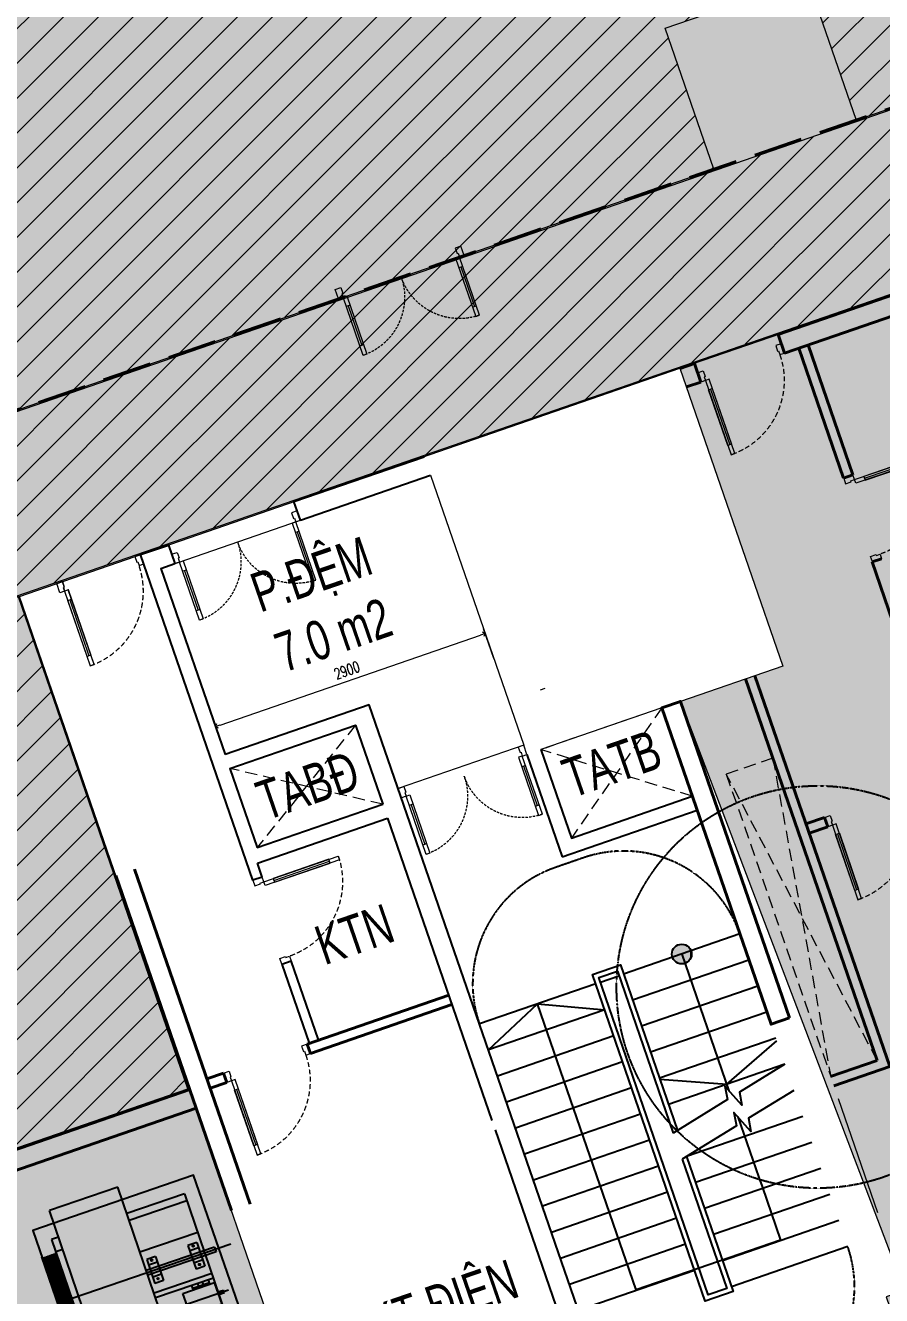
# Model space of a CAD drawing. Header units: millimetres. Extents: x -11451263 to 11578383104, y -507 to 1450429.
# Drawn here: x 12666368 to 12675069, y 1045562 to 1058466 of the extents above; entities that cross this region are included whole.
import ezdxf
from ezdxf.enums import TextEntityAlignment as Align

# ---------------------------------------------------------------- set-up
doc = ezdxf.new("R2010")
doc.units = ezdxf.units.MM
doc.header["$MEASUREMENT"] = 0
for name, pattern in [('CENTER2', [1.125, 0.75, -0.125, 0.125, -0.125]), ('DASH', [0.35, 0.25, -0.1]), ('DASH2-1', [3, 2, -1]), ('HIDDEN', [0.375, 0.25, -0.125]), ('Xref_ST_MBDV Cot vach 30.7.2022$0$HIDDEN', [0.375, 0.25, -0.125]), ('Xref_ST_MBDV Cot vach 30.7.2022$0$HIDDEN2', [0.1875, 0.125, -0.0625])]:
    doc.linetypes.add(name, pattern=pattern)
doc.layers.get('0').update_dxf_attribs({"linetype": 'CONTINUOUS', "lineweight": 13})
doc.layers.get('Defpoints').update_dxf_attribs({"color": 5, "linetype": 'CONTINUOUS', "lineweight": 13})
for name, color, linetype in [('A-FLOR-STRS', 1, 'CONTINUOUS'), ('Ac2d_SSO', 53, 'CONTINUOUS'), ('DH-ong gio tuoi', 2, 'CONTINUOUS'), ('DH-ong hut khoi', 6, 'CONTINUOUS'), ('NDT Thoat nuoc rua', 3, 'CENTER2'), ('VCC-AC-THIET BI THONG GIO', 3, 'CONTINUOUS'), ('Xref_ST_MBDV Cot vach 30.7.2022$0$A-FLOR-STRS-ARROW', 8, 'CONTINUOUS'), ('Xref_ST_MBDV Cot vach 30.7.2022$0$IDEA - dim', 251, 'CONTINUOUS'), ('Xref_ST_MBDV Cot vach 30.7.2022$0$KT-Net cot vach', 6, 'CONTINUOUS'), ('Xref_ST_MBDV Cot vach 30.7.2022$0$KT-Net manh', 139, 'CONTINUOUS'), ('Xref_ST_MBDV Cot vach 30.7.2022$0$KT-Text', 7, 'CONTINUOUS'), ('Xref_ST_MBDV Cot vach 30.7.2022$0$KT-Thay', 7, 'CONTINUOUS')]:
    doc.layers.add(name, color=color, linetype=linetype)
for name, color, linetype, lineweight in [('CUA', 37, 'CONTINUOUS', 13), ('DO DIEN TICH THONG THUY', 141, 'CONTINUOUS', 13), ('KT-Kich thuoc', 159, 'CONTINUOUS', 18), ('KT-lomo nuoc', 3, 'HIDDEN', 5), ('KT-Net cat', 1, 'CONTINUOUS', 40), ('KT-Net to mau', 159, 'CONTINUOUS', 18), ('SPE-MEP-HVAC', 140, 'CONTINUOUS', 0), ('Xref_ST_MBDV Cot vach 30.7.2022$0$CUA', 37, 'CONTINUOUS', 13), ('Xref_ST_MBDV Cot vach 30.7.2022$0$KT-Noi that', 36, 'CONTINUOUS', 9)]:
    doc.layers.add(name, color=color, linetype=linetype, lineweight=lineweight)
doc.styles.add('Xref_ST_MBDV Cot vach 30.7.2022$0$Arial', font='arial.ttf', dxfattribs={"width": 0.7})
doc.styles.add('Xref_ST_MBDV Cot vach 30.7.2022$0$xref.N.Cot vach tang N2$0$DIM', font='vnsimli.shx', dxfattribs={"width": 0.7})
doc.dimstyles.new('Xref_ST_MBDV Cot vach 30.7.2022$0$xref.N.Cot vach tang N2$0$CCU 1-100 A1', dxfattribs={"dimscale": 100, "dimtxt": 2.2, "dimasz": 1, "dimexe": 1, "dimexo": 0, "dimgap": 1, "dimtad": 1, "dimdec": 0, "dimdsep": 46, "dimtxsty": 'Xref_ST_MBDV Cot vach 30.7.2022$0$xref.N.Cot vach tang N2$0$DIM', "dimblk1": 'Xref_ST_MBDV Cot vach 30.7.2022$0$xref.N.Cot vach tang N2$0$_ARCHTICK', "dimblk2": 'Xref_ST_MBDV Cot vach 30.7.2022$0$xref.N.Cot vach tang N2$0$_ARCHTICK', "dimsah": 1, "dimcen": 0, "dimdle": 1, "dimclrd": 256, "dimclre": 256, "dimclrt": 31, "dimadec": 0, "dimazin": 0, "dimtfac": 1, "dimtdec": 0, "dimtix": 1, "dimtmove": 2, "dimatfit": 3, "dimldrblk": 'Xref_ST_MBDV Cot vach 30.7.2022$0$xref.N.Cot vach tang N2$0$_ARCHTICK', "dimfxl": 0, "dimtolj": 1, "dimarcsym": 0})

# ---------------------------------------------------------------- blocks, each defined once
blk = doc.blocks.new('*U296')
blk.add_line((-70, 100), (-70, 700))
for points in [[(-50, 0), (-50, 800), (-90, 800), (-90, 0)], [(-50, 100), (-90, 100), (-90, 700), (-50, 700)], [(-900, -100), (-840, -100), (-840, -40), (-850, -40), (-850, 0), (-900, 0)], [(0, -100), (-60, -100), (-60, -40), (-50, -40), (-50, 0), (0, 0)]]:
    blk.add_lwpolyline(points, close=True)
at = {"linetype": 'Xref_ST_MBDV Cot vach 30.7.2022$0$HIDDEN', "ltscale": 200}
blk.add_arc((-50, 0), 800, 90, 180, dxfattribs=at)
blk = doc.blocks.new('*U295')
blk.add_line((70, -100), (70, -700))
for points in [[(0, 100), (60, 100), (60, 40), (50, 40), (50, 0), (0, 0)], [(50, 0), (50, -800), (90, -800), (90, 0)], [(900, 100), (840, 100), (840, 40), (850, 40), (850, 0), (900, 0)], [(50, -100), (90, -100), (90, -700), (50, -700)]]:
    blk.add_lwpolyline(points, close=True)
at = {"linetype": 'Xref_ST_MBDV Cot vach 30.7.2022$0$HIDDEN', "ltscale": 200}
blk.add_arc((50, 0), 800, 270, 0, dxfattribs=at)
blk = doc.blocks.new('*U297')
blk.add_line((70, 100), (70, 700))
for points in [[(50, 0), (50, 800), (90, 800), (90, 0)], [(50, 100), (90, 100), (90, 700), (50, 700)], [(0, -100), (60, -100), (60, -40), (50, -40), (50, 0), (0, 0)], [(900, -100), (840, -100), (840, -40), (850, -40), (850, 0), (900, 0)]]:
    blk.add_lwpolyline(points, close=True)
at = {"linetype": 'Xref_ST_MBDV Cot vach 30.7.2022$0$HIDDEN', "ltscale": 200}
blk.add_arc((50, 0), 800, 0, 90, dxfattribs=at)
blk = doc.blocks.new('*U273')
for p, q in [((-1260, 525), (-1300, 525)), ((-1280, 100), (-1280, 525)), ((-90, 525), (-50, 525)), ((-70, 100), (-70, 525)), ((-1260, 100), (-1300, 100)), ((-90, 100), (-50, 100))]:
    blk.add_line(p, q)
for points in [[(-1300, 0), (-1260, 0), (-1260, 625), (-1300, 625)], [(-50, 0), (-90, 0), (-90, 625), (-50, 625)], [(-1350, -100), (-1290, -100), (-1290, -40), (-1300, -40), (-1300, 0), (-1350, 0)], [(0, -100), (-60, -100), (-60, -40), (-50, -40), (-50, 0), (0, 0)]]:
    blk.add_lwpolyline(points, close=True)
at = {"linetype": 'Xref_ST_MBDV Cot vach 30.7.2022$0$HIDDEN2', "ltscale": 200}
for centre, start, end in [((-1300, 0), 0, 90), ((-50, 0), 90, 180)]:
    blk.add_arc(centre, 625, start, end, dxfattribs=at)
blk = doc.blocks.new('*U378')
blk.add_line((-70, -100), (-72, -700))
for points in [[(-900, 103), (-840, 103), (-840, 43), (-850, 43), (-850, 3), (-900, 3)], [(-50, 0), (-53, -800), (-93, -800), (-90, 0)], [(0, 100), (-60, 100), (-60, 40), (-50, 40), (-50, 0), (0, 0)], [(-50, -100), (-90, -100), (-92, -700), (-52, -700)]]:
    blk.add_lwpolyline(points, close=True)
at = {"linetype": 'Xref_ST_MBDV Cot vach 30.7.2022$0$HIDDEN', "ltscale": 200}
blk.add_arc((-50, 0), 800, 179.811, 269.811, dxfattribs=at)
blk = doc.blocks.new('nt3-4-5')
at = {"layer": 'KT-Kich thuoc'}
blk.add_line((785652, 31115, 0), (785253, 32272, 0), dxfattribs=at)
at = {"layer": 'KT-Net cat', "linetype": 'DASH', "ltscale": 2000}
blk.add_line((806049, 49333), (758661, 32972), dxfattribs=at)
at = {"layer": 'KT-Net cat'}
for p, q in [((784640, 40037, 0), (788794, 41472, 0)), ((784705, 39848, 0), (788859, 41282, 0)), ((784705, 39848, 0), (784640, 40037)), ((785306, 38578), (784851, 39899)), ((785400, 38610), (784945, 39931)), ((783643, 39693, 0), (783789, 39743, 0)), ((783854, 39554, 0), (783789, 39743)), ((783708, 39504, 0), (783854, 39554, 0)), ((785306, 38578), (785400, 38610)), ((785597, 37726), (785692, 37759)), ((786339, 35548), (785597, 37726)), ((785647, 32662, 0), (784309, 36538, 0)), ((785774, 32600, 0), (784404, 36570, 0)), ((785113, 35129), (784923, 35065)), ((785145, 35035), (784956, 34970)), ((778100, 34605, 0), (779274, 31203, 0)), ((777911, 34540, 0), (779085, 31137, 0)), ((785647, 32662, 0), (785174, 32499)), ((785774, 32600, 0), (785207, 32404))]:
    blk.add_line(p, q, dxfattribs=at)
blk.add_lwpolyline([(785113, 35129), (785145, 35035)], dxfattribs=at)
at = {"layer": 'CUA'}
for name, p, xscale, rotation in [('*U273', (781448, 40840), -0.9999999999999803, 199.0471379540031), ('*U378', (783854, 39554), -1, 18.88338790033757), ('*U295', (785401, 38610), -0.9999999999999918, 108.8833879003562), ('*U297', (785145, 35035), -0.9999999999999989, 198.8833879003562)]:
    blk.add_blockref(name, p, dxfattribs=dict(at, xscale=xscale, rotation=rotation))
at = {"layer": 'CUA', "rotation": 199.0471379528693}
blk.add_blockref('*U296', (777342, 37412), dxfattribs=at)
blk = doc.blocks.new('FAN 29K')
at = {"layer": 'VCC-AC-THIET BI THONG GIO', "ltscale": 300}
blk.add_line((282909, 782067), (282909, 783896), dxfattribs=at)
at = {"layer": 'VCC-AC-THIET BI THONG GIO'}
for p, q in [((283544, 783776), (282274, 783776)), ((282274, 783701), (282274, 783776)), ((282409, 783701), (282409, 783776)), ((283409, 783701), (283409, 783776)), ((283544, 783701), (283544, 783776)), ((282174, 782967), (282174, 783701)), ((282174, 783701), (283829, 783701)), ((283829, 782967), (283829, 783701)), ((282174, 782967), (283829, 782967)), ((282274, 782347), (282274, 782967)), ((282349, 782347), (282349, 782967)), ((282638, 782347), (282638, 782967)), ((282688, 782347), (282688, 782967)), ((283036, 782927), (282781, 782927)), ((282781, 782832), (282781, 782927)), ((282848, 782832), (282848, 782927)), ((282884, 782234), (282884, 782967)), ((282934, 782234), (282934, 782967)), ((282978, 782832), (282978, 782927)), ((283036, 782832), (283036, 782927)), ((283130, 782347), (283130, 782967)), ((283469, 782347), (283469, 782967)), ((283544, 782347), (283544, 782967)), ((282477, 782773), (282477, 782240)), ((283036, 782832), (282781, 782832)), ((282361, 782349), (282361, 782689)), ((282361, 782689), (282592, 782689)), ((282592, 782689), (282592, 782349)), ((282592, 782579), (282607, 782579)), ((282607, 782399), (282607, 782579)), ((282607, 782579), (282638, 782579)), ((282607, 782579), (282607, 782399)), ((282607, 782514), (282638, 782514)), ((282607, 782464), (282638, 782464)), ((283036, 782484), (282781, 782484)), ((282781, 782389), (282781, 782484)), ((282848, 782389), (282848, 782484)), ((282978, 782389), (282978, 782484)), ((283036, 782389), (283036, 782484)), ((283544, 782347), (282274, 782347)), ((282361, 782349), (282592, 782349)), ((282463, 782349), (282463, 782289)), ((282491, 782349), (282491, 782289)), ((282592, 782399), (282607, 782399)), ((282607, 782399), (282638, 782399)), ((283036, 782389), (282781, 782389)), ((282463, 782289), (282491, 782289)), ((282934, 782234), (282884, 782234))]:
    blk.add_line(p, q, dxfattribs=at)
for centre in [(282815, 782881), (283014, 782881), (282815, 782435), (283014, 782435)]:
    blk.add_circle(centre, 8, dxfattribs=at)
blk = doc.blocks.new('mui ten gio')
at = {"ltscale": 100}
blk.add_lwpolyline([(26442, 738001), (26566, 737786), (26566, 737851), (26717, 737851), (26631, 738001), (26717, 738151), (26566, 738151), (26566, 738216)], close=True, dxfattribs=at)
blk = doc.blocks.new('CO NOI MEM QUAT HK')
for points in [[(-35468074, -3065363), (-35468084, -3065358), (-35468064, -3065348), (-35468084, -3065338), (-35468064, -3065328), (-35468085, -3065318), (-35468065, -3065308), (-35468085, -3065298), (-35468065, -3065288), (-35468085, -3065278), (-35468065, -3065268), (-35468085, -3065258), (-35468065, -3065248), (-35468085, -3065238), (-35468065, -3065228), (-35468085, -3065218), (-35468075, -3065213)], [(-35468075, -3065213), (-35467341, -3065211)], [(-35468065, -3065228), (-35467351, -3065226)], [(-35468065, -3065248), (-35467351, -3065246)], [(-35468065, -3065268), (-35467351, -3065266)], [(-35468065, -3065288), (-35467351, -3065286)], [(-35468065, -3065308), (-35467351, -3065306)], [(-35468064, -3065328), (-35467350, -3065326)], [(-35467340, -3065361), (-35467330, -3065355), (-35467350, -3065346), (-35467330, -3065335), (-35467350, -3065326), (-35467331, -3065315), (-35467351, -3065306), (-35467331, -3065295), (-35467351, -3065286), (-35467331, -3065275), (-35467351, -3065266), (-35467331, -3065255), (-35467351, -3065246), (-35467331, -3065235), (-35467351, -3065226), (-35467331, -3065215), (-35467341, -3065211)], [(-35468074, -3065363), (-35467340, -3065361)], [(-35468064, -3065348), (-35467350, -3065346)]]:
    blk.add_lwpolyline(points)
blk = doc.blocks.new('A$C8b9cf8a6')
at = {"color": 254}
for points in [[(-84755, 29771), (-85079, 30717)], [(-84897, 29722), (-85221, 30668)], [(-84886, 29737), (-85204, 30664)], [(-84867, 29743), (-85185, 30670)], [(-84849, 29750), (-85166, 30677)], [(-84830, 29756), (-85147, 30683)], [(-84811, 29763), (-85128, 30690)], [(-84792, 29769), (-85109, 30696)], [(-84773, 29776), (-85090, 30703)], [(-84897, 29722), (-84889, 29714), (-84886, 29737), (-84870, 29721), (-84867, 29743), (-84852, 29727), (-84849, 29750), (-84833, 29734), (-84830, 29756), (-84814, 29740), (-84811, 29763), (-84795, 29747), (-84792, 29769), (-84776, 29753), (-84773, 29776), (-84757, 29760), (-84755, 29771)]]:
    blk.add_lwpolyline(points, dxfattribs=at)
at = {"layer": 'Ac2d_SSO', "ltscale": 10}
blk.add_lwpolyline([(-84799, 29450), (-83165, 30015), (-83678, 31498), (-85312, 30933)], close=True, dxfattribs=at)
at = {"layer": 'DH-ong hut khoi'}
blk.add_lwpolyline([(-83865, 29669), (-84560, 29431), (-84760, 28833), (-83341, 29320)], close=True, dxfattribs=at)
for points in [[(-82920, 28091), (-84339, 27604), (-84760, 28833), (-83341, 29320), (-82920, 28091)], [(-84339, 27604), (-82920, 28091)]]:
    blk.add_lwpolyline(points, dxfattribs=at)
at = {"layer": 'DH-ong hut khoi', "ltscale": 300}
blk.add_lwpolyline([(-84620, 28423), (-83201, 28911)], dxfattribs=at)
at = {"layer": 'Ac2d_SSO', "xscale": -1, "rotation": 199.0737919075046}
blk.add_blockref('CO NOI MEM QUAT HK', (34437932, 8722960), dxfattribs=at)
at = {"layer": 'DH-ong gio tuoi', "xscale": -0.9999999999999998, "zscale": -0.9999999999999998, "rotation": 288.7809968823773}
blk.add_blockref('mui ten gio', (-773195, -235283), dxfattribs=at)
at = {"layer": 'DH-ong gio tuoi', "zscale": -1, "rotation": 108.7809968823773}
blk.add_blockref('mui ten gio', (623417, 239647), dxfattribs=at)
at = {"layer": 'VCC-AC-THIET BI THONG GIO', "rotation": 108.9004045131869}
blk.add_blockref('FAN 29K', (748241, 16472), dxfattribs=at)
blk = doc.blocks.new('*U419')
at = {"linetype": 'HIDDEN', "ltscale": 500}
for p, q in [((850, 1350), (0, 0)), ((0, 1350), (850, 0))]:
    blk.add_line(p, q, dxfattribs=at)
blk.add_lwpolyline([(0, 1350), (850, 1350), (850, 0), (0, 0)], close=True, dxfattribs=at)
blk = doc.blocks.new('*U418')
at = {"linetype": 'HIDDEN', "ltscale": 500}
for p, q in [((950, 1300), (0, 0)), ((0, 1300), (950, 0))]:
    blk.add_line(p, q, dxfattribs=at)
blk.add_lwpolyline([(0, 1300), (950, 1300), (950, 0), (0, 0)], close=True, dxfattribs=at)
blk = doc.blocks.new('*U290')
for p, q in [((-1260, 525), (-1300, 525)), ((-1280, 100), (-1280, 525)), ((-90, 525), (-50, 525)), ((-70, 100), (-70, 525)), ((-1260, 100), (-1300, 100)), ((-90, 100), (-50, 100))]:
    blk.add_line(p, q)
for points in [[(-1300, 0), (-1260, 0), (-1260, 625), (-1300, 625)], [(-50, 0), (-90, 0), (-90, 625), (-50, 625)], [(-1350, -100), (-1290, -100), (-1290, -40), (-1300, -40), (-1300, 0), (-1350, 0)], [(0, -100), (-60, -100), (-60, -40), (-50, -40), (-50, 0), (0, 0)]]:
    blk.add_lwpolyline(points, close=True)
at = {"linetype": 'Xref_ST_MBDV Cot vach 30.7.2022$0$HIDDEN2', "ltscale": 200}
for centre, start, end in [((-1300, 0), 0, 90), ((-50, 0), 90, 180)]:
    blk.add_arc(centre, 625, start, end, dxfattribs=at)
blk = doc.blocks.new('*U291')
for p, q in [((-1260, 525), (-1300, 525)), ((-1280, 100), (-1280, 525)), ((-90, 525), (-50, 525)), ((-70, 100), (-70, 525)), ((-1260, 100), (-1300, 100)), ((-90, 100), (-50, 100))]:
    blk.add_line(p, q)
for points in [[(-1300, 0), (-1260, 0), (-1260, 625), (-1300, 625)], [(-50, 0), (-90, 0), (-90, 625), (-50, 625)], [(-1350, -100), (-1290, -100), (-1290, -40), (-1300, -40), (-1300, 0), (-1350, 0)], [(0, -100), (-60, -100), (-60, -40), (-50, -40), (-50, 0), (0, 0)]]:
    blk.add_lwpolyline(points, close=True)
at = {"linetype": 'Xref_ST_MBDV Cot vach 30.7.2022$0$HIDDEN2', "ltscale": 200}
for centre, start, end in [((-1300, 0), 0, 90), ((-50, 0), 90, 180)]:
    blk.add_arc(centre, 625, start, end, dxfattribs=at)
blk = doc.blocks.new('*U377')
blk.add_line((-70, -100), (-70, -700))
for points in [[(-900, 100), (-840, 100), (-840, 40), (-850, 40), (-850, 0), (-900, 0)], [(-50, 0), (-50, -800), (-90, -800), (-90, 0)], [(0, 100), (-60, 100), (-60, 40), (-50, 40), (-50, 0), (0, 0)], [(-50, -100), (-90, -100), (-90, -700), (-50, -700)]]:
    blk.add_lwpolyline(points, close=True)
at = {"linetype": 'Xref_ST_MBDV Cot vach 30.7.2022$0$HIDDEN', "ltscale": 200}
blk.add_arc((-50, 0), 800, 180, 270, dxfattribs=at)
blk = doc.blocks.new('*U292')
blk.add_line((-70, 100), (-70, 700))
for points in [[(-50, 0), (-50, 800), (-90, 800), (-90, 0)], [(-50, 100), (-90, 100), (-90, 700), (-50, 700)], [(-900, -100), (-840, -100), (-840, -40), (-850, -40), (-850, 0), (-900, 0)], [(0, -100), (-60, -100), (-60, -40), (-50, -40), (-50, 0), (0, 0)]]:
    blk.add_lwpolyline(points, close=True)
at = {"linetype": 'Xref_ST_MBDV Cot vach 30.7.2022$0$HIDDEN', "ltscale": 200}
blk.add_arc((-50, 0), 800, 90, 180, dxfattribs=at)
blk = doc.blocks.new('*U286')
blk.add_line((-70, 100), (-70, 700))
for points in [[(-50, 0), (-50, 800), (-90, 800), (-90, 0)], [(-50, 100), (-90, 100), (-90, 700), (-50, 700)], [(-900, -100), (-840, -100), (-840, -40), (-850, -40), (-850, 0), (-900, 0)], [(0, -100), (-60, -100), (-60, -40), (-50, -40), (-50, 0), (0, 0)]]:
    blk.add_lwpolyline(points, close=True)
at = {"linetype": 'Xref_ST_MBDV Cot vach 30.7.2022$0$HIDDEN', "ltscale": 200}
blk.add_arc((-50, 0), 800, 90, 180, dxfattribs=at)
blk = doc.blocks.new('Xref_ST_MBDV Cot vach 30.7.2022$0$xref.N.Cot vach tang N2$0$_Open90')
at = {"color": 0, "linetype": 'ByBlock', "lineweight": -2}
for p, q in [((0, 0), (-1, 0)), ((-0.5, 0.5), (0, 0)), ((0, 0), (-0.5, -0.5))]:
    blk.add_line(p, q, dxfattribs=at)
blk = doc.blocks.new('*D376')
at = {"layer": 'Defpoints', "color": 5, "transparency": 16777216}
for p, q in [((368983, -361969), (368879, -361666)), ((366201, -362644), (368848, -361730)), ((366242, -362916), (366137, -362613))]:
    blk.add_line(p, q, dxfattribs=at)
at = {"layer": 'Defpoints', "color": 0, "transparency": 16777216}
for p in [(368895, -361714), (368983, -361969), (366242, -362916)]:
    blk.add_point(p, dxfattribs=at)
at = {"layer": 'Defpoints', "color": 5, "transparency": 16777216, "xscale": 50, "yscale": 50, "zscale": 50}
for p, rotation in [((368895, -361714), 19.04713795873643), ((366154, -362660), 199.0471379587364)]:
    blk.add_blockref('Xref_ST_MBDV Cot vach 30.7.2022$0$xref.N.Cot vach tang N2$0$_Open90', p, dxfattribs=dict(at, rotation=rotation))
at = {"layer": 'Defpoints', "color": 5, "transparency": 16777216, "insert": (367490, -362088), "char_height": 110, "attachment_point": 5, "rotation": 19.0471, "style": 'Xref_ST_MBDV Cot vach 30.7.2022$0$xref.N.Cot vach tang N2$0$DIM'}
blk.add_mtext('\\A1;2900', dxfattribs=at)
blk = doc.blocks.new('Xref_ST_MBDV Cot vach 30.7.2022$0$xref.N.Cot vach tang N2$0$_ARCHTICK')
at = {"color": 0, "linetype": 'ByBlock', "const_width": 0.15}
blk.add_lwpolyline([(-0.5, -0.5), (0.5, 0.5)], dxfattribs=at)
blk = doc.blocks.new('WWW')
at = {"layer": 'Defpoints', "linetype": 'DASH2-1', "lineweight": 13, "ltscale": 1000, "flags": 128}
blk.add_lwpolyline([(11429817, 1022160), (11450185, 1019986), (11488616, 1021167), (11491469, 1024811), (11462656, 1159054), (11457975, 1176931), (11455626, 1177745), (11446686, 1170981), (11423167, 1153070), (11399484, 1135983, 0.684877), (11429817, 1022160)], format="xyb", dxfattribs=at)
blk = doc.blocks.new('qweqweqwe')
at = {"true_color": 0x94cce1}
h = blk.add_hatch(color=151, dxfattribs=at)
h.dxf.hatch_style = 1
edge = h.paths.add_edge_path()
edge.add_line((13034092, 1045159), (13034092, 1043199))
edge.add_line((13034092, 1043199), (13029831, 1043199))
edge.add_line((13029831, 1043199), (13029831, 1035889))
edge.add_line((13029831, 1035889), (13032181, 1035889))
edge.add_line((13032181, 1035889), (13032181, 1032759))
edge.add_line((13032181, 1032759), (13026431, 1032759))
edge.add_line((13026431, 1032759), (13026431, 1043199))
edge.add_line((13026431, 1043199), (13018131, 1043199))
edge.add_line((13018131, 1043199), (13009331, 1043199))
edge.add_line((13009331, 1043199), (13009331, 1032759))
edge.add_line((13009331, 1032759), (12997775, 1032759))
edge.add_line((12997775, 1032759), (12993660, 1044677))
edge.add_line((12993660, 1044677), (13002364, 1047682))
edge.add_line((13002364, 1047682), (13002236, 1047958))
edge.add_line((13002236, 1047958), (13000504, 1052964))
edge.add_line((13000504, 1052964), (12996764, 1063777))
edge.add_arc((12993343, 1062582), 3623, 19.2448, 77.74)
edge.add_line((12994112, 1066123), (12979064, 1070471))
edge.add_arc((12976362, 1044358), 26252, 84.0917, 110.079)
edge.add_line((12967349, 1069015), (12953313, 1064164))
edge.add_line((12953313, 1064164), (12937918, 1058865))
edge.add_arc((12939043, 1055598), 3455, 108.9927, 207.6902)
edge.add_line((12935983, 1053992), (12943940, 1040614))
edge.add_arc((12946630, 1042214), 3130, 210.7403, 249.8653)
edge.add_line((12945552, 1039275), (12946720, 1038821))
edge.add_arc((12948276, 1043760), 5178, 252.5195, 282.649)
edge.add_line((12949410, 1038707), (12963719, 1043644))
edge.add_line((12963719, 1043644), (12963423, 1044499))
edge.add_line((12963423, 1044499), (12960790, 1043590))
edge.add_line((12960790, 1043590), (12957657, 1052665))
edge.add_line((12957657, 1052665), (12964368, 1054982))
edge.add_line((12964368, 1054982), (12968838, 1056517))
edge.add_line((12968838, 1056517), (12970902, 1050535))
edge.add_line((12970902, 1050535), (12973740, 1051515))
edge.add_line((12973740, 1051515), (12971676, 1057488))
edge.add_line((12971676, 1057488), (12985661, 1062330))
edge.add_line((12985661, 1062330), (12988579, 1053880))
edge.add_line((12988579, 1053880), (12983281, 1052051))
edge.add_line((12983281, 1052051), (12983011, 1052830))
edge.add_line((12983011, 1052830), (12976772, 1050695))
edge.add_line((12976772, 1050695), (12972163, 1049104))
edge.add_line((12972163, 1049104), (12971588, 1050772))
edge.add_line((12971588, 1050772), (12970902, 1050535))
edge.add_line((12970902, 1050535), (12968838, 1056517))
edge.add_line((12968838, 1056517), (12964368, 1054982))
edge.add_line((12964368, 1054982), (12965413, 1051957))
edge.add_line((12965413, 1051957), (12964373, 1051598))
edge.add_line((12964373, 1051598), (12966650, 1045615))
edge.add_line((12966650, 1045615), (12966462, 1045549))
edge.add_line((12966462, 1045549), (12966757, 1044692))
edge.add_line((12966757, 1044692), (12967062, 1044797))
edge.add_arc((12970614, 1030916), 14329, 63.1588, 104.3508, ccw=False)
edge.add_arc((12970614, 1030916), 14329, 31.6526, 63.1588, ccw=False)
edge.add_line((12982811, 1038435), (12985653, 1030222))
edge.add_line((12985653, 1030222), (12988806, 1031311))
edge.add_line((12988806, 1031311), (12988317, 1032729))
edge.add_line((12988317, 1032729), (12992759, 1034263))
edge.add_line((12992759, 1034263), (12993706, 1031522))
edge.add_line((12993706, 1031522), (12989263, 1029988))
edge.add_line((12989263, 1029988), (12988806, 1031311))
edge.add_line((12988806, 1031311), (12985653, 1030222))
edge.add_line((12985653, 1030222), (12987325, 1025391))
edge.add_arc((12992006, 1026868), 4909, 197.5129, 269.9282)
edge.add_line((12992000, 1021959), (13036781, 1021959))
edge.add_line((13036781, 1021959), (13037280, 1021964))
edge.add_arc((13037048, 1026901), 4942, 272.6913, 368.0842)
edge.add_line((13041941, 1027596), (13038582, 1043175))
edge.add_arc((13035497, 1041814), 3373, 23.8149, 82.759)
edge.add_line((13035922, 1045159), (13034821, 1045159))
edge.add_line((13034821, 1045159), (13034092, 1045159))
at = {"elevation": 0}
blk.add_lwpolyline([(12949410, 1038707), (12963719, 1043644), (12963423, 1044499), (12960790, 1043590), (12957657, 1052665), (12964368, 1054982), (12968838, 1056517), (12970902, 1050535), (12973740, 1051515), (12971676, 1057488), (12985661, 1062330)], dxfattribs=at)
blk.add_lwpolyline([(12983011, 1052830), (12976772, 1050695), (12972163, 1049104), (12972163, 1049104), (12971588, 1050772), (12970902, 1050535), (12968838, 1056517), (12964368, 1054982), (12965413, 1051957), (12964373, 1051598), (12966650, 1045615), (12966462, 1045549), (12966757, 1044692), (12967062, 1044797, -0.181695), (12977083, 1043701, -0.138345)], format="xyb", dxfattribs=at)
blk = doc.blocks.new('A$C59794006')
at = {"layer": 'NDT Thoat nuoc rua'}
blk.add_circle((-72413, 23388, 0), 2044, dxfattribs=at)
blk = doc.blocks.new('*U497')
at = {"layer": 'KT-lomo nuoc', "ltscale": 500}
for p, q in [((-34, 3288), (0, 0)), ((-495, 71), (461, 3217))]:
    blk.add_line(p, q, dxfattribs=at)
blk.add_lwpolyline([(-495, 71), (-34, 3288), (461, 3217), (0, 0)], close=True, dxfattribs=at)
blk = doc.blocks.new('thangkn')
at = {"layer": 'Xref_ST_MBDV Cot vach 30.7.2022$0$KT-Net manh'}
h = blk.add_hatch(color=256, dxfattribs=at)
edge = h.paths.add_edge_path(flags=0)
edge.add_arc((370892.2, -364970.5), 100, 199.04714, 559.04714)
h = blk.add_hatch(color=256, dxfattribs=at)
edge = h.paths.add_edge_path(flags=0)
edge.add_arc((370892.2, -364970.5), 100, 199.04714, 559.04714)
blk.add_hatch(color=256, dxfattribs=at).paths.add_polyline_path([(370890.4, -364870.5), (370832, -364890.7), (370796.6, -364941.4), (370797.7, -365003.2), (370834.9, -365052.5), (370894.1, -365070.5), (370952.5, -365050.3), (370987.9, -364999.7), (370986.8, -364937.9), (370949.5, -364888.6)], flags=0)
blk.add_hatch(color=256, dxfattribs=at).paths.add_polyline_path([(370890.4, -364870.5), (370832, -364890.7), (370796.6, -364941.4), (370797.7, -365003.2), (370834.9, -365052.5), (370894.1, -365070.5), (370952.5, -365050.3), (370987.9, -364999.7), (370986.8, -364937.9), (370949.5, -364888.6)], flags=0)
at = {"layer": 'Defpoints'}
for points in [[(365599.1, -361053.5), (368340.3, -360107.1), (369286.8, -362848.3), (368010.7, -363288.8), (367717, -362438.1), (366251.8, -362944)], [(369771.2, -363791.8), (371000, -363367.6), (370690, -362469.6), (369461.2, -362893.9)], [(366300.8, -363085.7), (367576.9, -362645.2), (367854.2, -363448.6), (366578.2, -363889.2)]]:
    blk.add_lwpolyline(points, close=True, dxfattribs=at)
at = {"layer": 'KT-Net cat'}
for p, q in [((367086.3, -365885.7, 0), (368524.3, -365389.3, 0)), ((367118.9, -365980.3, 0), (368556.9, -365483.8, 0)), ((367118.9, -365980.3, 0), (367086.3, -365885.7, 0)), ((366066.6, -366237.8, 0), (366235.5, -366179.5, 0)), ((366268.2, -366274, 0), (366235.5, -366179.5, 0)), ((366099.2, -366332.3, 0), (366268.2, -366274, 0))]:
    blk.add_line(p, q, dxfattribs=at)
blk.add_lwpolyline([(371988.9, -365618.1), (371799.6, -365683.5), (370690, -362469.6), (370879.3, -362404.2)], close=True, dxfattribs=at)
at = {"layer": 'Xref_ST_MBDV Cot vach 30.7.2022$0$A-FLOR-STRS-ARROW'}
for points in [[(371939.9, -366089.9), (371480.7, -366373.2), (371503.8, -366506.9), (371330.8, -366314.2), (371357.8, -366449), (370806.1, -366789.4)], [(372031.6, -366355.4), (371572.4, -366638.8), (371595.5, -366772.4), (371422.5, -366579.8), (371449.5, -366714.6), (370897.8, -367054.9)]]:
    blk.add_lwpolyline(points, dxfattribs=at)
at = {"layer": 'Xref_ST_MBDV Cot vach 30.7.2022$0$IDEA - dim', "color": 1}
for p, q in [((367017, -360563.9), (368340.3, -360107.1)), ((365599.1, -361053.5), (365740.9, -361004.5)), ((365599.1, -361053.5), (366251.8, -362944)), ((367717, -362438.1), (366251.8, -362944)), ((370340.8, -370037.9), (367717, -362438.1)), ((367576.9, -362645.2), (367854.2, -363448.6)), ((369319.4, -362942.8), (369678.4, -363982.6)), ((366300.8, -363085.7), (366578.2, -363889.2)), ((366578.2, -363889.2), (367854.2, -363448.6)), ((366579.8, -364047.3), (367903.2, -363590.4)), ((367903.2, -363590.4), (368963.8, -366662.5)), ((369678.4, -363982.6), (371049, -363509.4)), ((366628.8, -364189.1), (366579.8, -364047.3)), ((366828, -365072.5), (366922.5, -365039.8)), ((366828, -365072.5), (367105.4, -365875.9)), ((367199.9, -365843.3), (366922.5, -365039.8)), ((368996.5, -366757), (369877.6, -369309.2))]:
    blk.add_line(p, q, dxfattribs=at)
for points in [[(367017, -360563.9), (366951.7, -360374.9), (368275.1, -359918)], [(366628.8, -364189.1), (366534.3, -364221.7), (365392.1, -360913.4), (365675.6, -360815.5), (365740.9, -361004.5)], [(366300.8, -363085.7), (367576.9, -362645.2)], [(369461.2, -362893.9), (369771.2, -363791.8), (371000, -363367.6)]]:
    blk.add_lwpolyline(points, dxfattribs=at)
at = {"layer": 'Xref_ST_MBDV Cot vach 30.7.2022$0$KT-Net manh'}
blk.add_line((370987.9, -364999.7), (370986.8, -364937.9), dxfattribs=at)
blk.add_line((370987.9, -364999.7), (370986.8, -364937.9), dxfattribs=at)
at = {"layer": 'Xref_ST_MBDV Cot vach 30.7.2022$0$KT-Net manh', "linetype": 'Xref_ST_MBDV Cot vach 30.7.2022$0$HIDDEN'}
for points in [[(371483, -364766.6, 0.4141313), (369893.8, -363992.8), (369609.7, -364090.9, 0.4141313), (368836.3, -365680.3, 1.0000292)], [(372579.5, -367942.6, -0.4141313), (371806.2, -369532), (371522.1, -369630.1, -0.4141313), (369932.8, -368856.4, -1.0000292)]]:
    blk.add_lwpolyline(points, format="xyb", dxfattribs=at)
at = {"layer": 'Xref_ST_MBDV Cot vach 30.7.2022$0$KT-Net manh'}
for points in [[(370892.2, -364970.5), (371372, -366360.1)], [(368927.7, -365945), (369427.1, -365476.4), (370109.3, -365537.1)], [(371463.6, -366625.6), (371675.5, -367239.1), (371708.1, -367333.7), (371895.7, -367877.1), (370430.6, -368383), (369427.1, -365476.4)], [(370670, -366241.8), (371349.1, -366293.9), (371858.4, -365853.6)]]:
    blk.add_lwpolyline(points, dxfattribs=at)
blk.add_circle((370892.2, -364970.5), 100, dxfattribs=at)
blk.add_circle((370892.2, -364970.5), 100, dxfattribs=at)
at = {"layer": 'Xref_ST_MBDV Cot vach 30.7.2022$0$KT-Noi that', "linetype": 'Continuous', "ltscale": 2}
blk.add_line((369457.8, -362286.7), (369505.1, -362270.4), dxfattribs=at)
at = {"layer": 'Xref_ST_MBDV Cot vach 30.7.2022$0$KT-Thay', "extrusion": (-1.21212e-08, -4.22423e-09, 1)}
for p, q in [((371483, -364766.6), (370301.5, -365174.5)), ((371574.4, -365031.2), (370392.8, -365439.2)), ((370017.9, -365272.4), (368836.3, -365680.3)), ((371665.8, -365295.9), (370484.2, -365703.8)), ((370109.3, -365537.1), (368927.7, -365945)), ((371757.2, -365560.6), (370575.6, -365968.5)), ((370200.6, -365801.7), (369019.1, -366209.7)), ((371848.5, -365825.2), (370667, -366233.2)), ((370292, -366066.4), (369110.4, -366474.3)), ((371939.9, -366089.9), (370758.3, -366497.8)), ((370383.4, -366331.1), (369201.8, -366739)), ((370474.8, -366595.8), (369293.2, -367003.7)), ((372122.7, -366619.3), (370941.1, -367027.2)), ((370566.1, -366860.4), (369384.6, -367268.4)), ((372214, -366883.9), (371032.5, -367291.9)), ((370657.5, -367125.1), (369476, -367533)), ((372305.4, -367148.6), (371123.8, -367556.5)), ((370748.9, -367389.8), (369567.3, -367797.7)), ((372396.8, -367413.3), (371215.2, -367821.2)), ((370840.3, -367654.4), (369658.7, -368062.4)), ((372488.2, -367677.9), (371306.6, -368085.9)), ((370931.7, -367919.1), (369750.1, -368327)), ((372579.5, -367942.6), (371398, -368350.5)), ((371023, -368183.8), (369841.5, -368591.7))]:
    blk.add_line(p, q, dxfattribs=at)
at = {"layer": 'Xref_ST_MBDV Cot vach 30.7.2022$0$KT-Thay'}
blk.add_line((370065.1, -365256.1), (370254.2, -365190.8), dxfattribs=at)
for points in [[(370941.4, -367028), (371414.3, -368397.8), (371130.7, -368495.7), (369985.2, -365177.9), (370268.8, -365080), (370849.7, -366762.5)], [(370897.8, -367054.9), (371350.7, -368366.9), (371161.7, -368432.1), (370048.8, -365208.8), (370237.9, -365143.6), (370806.1, -366789.4)]]:
    blk.add_lwpolyline(points, dxfattribs=at)
at = {"layer": 'Xref_ST_MBDV Cot vach 30.7.2022$0$CUA', "xscale": -1}
for name, p, rotation in [('*U290', (367017, -360563.9), 199.0471379530761), ('*U291', (369319.4, -362942.8), 199.0471379530761), ('*U286', (366628.8, -364189.1), 289.0471379551669), ('*U377', (366268.2, -366274, 0), 19.04713795517576)]:
    blk.add_blockref(name, p, dxfattribs=dict(at, rotation=rotation))
at = {"layer": 'Xref_ST_MBDV Cot vach 30.7.2022$0$CUA', "rotation": 199.0471379528693}
blk.add_blockref('*U292', (364574, -361301.6), dxfattribs=at)
at = {"layer": 'Xref_ST_MBDV Cot vach 30.7.2022$0$KT-Text', "style": 'Xref_ST_MBDV Cot vach 30.7.2022$0$Arial', "width": 0.7}
for s, p in [('P.ĐỆM', (367193, -361301)), ('TATB', (370247, -363226.6)), ('TABĐ', (367157.8, -363446.8)), ('KTN', (367631.7, -364958.6)), ('KT ĐIỆN', (368534.8, -368695.4))]:
    blk.add_text(s, height=400, rotation=19.04714, dxfattribs=at).set_placement(p, align=Align.CENTER)
at = {"layer": 'Xref_ST_MBDV Cot vach 30.7.2022$0$KT-Text', "color": 1, "style": 'Xref_ST_MBDV Cot vach 30.7.2022$0$Arial', "width": 0.7}
blk.add_text('7.0 m2', height=400, rotation=19.04714, dxfattribs=at).set_placement((367417, -361917.2), align=Align.CENTER)
at = {"layer": 'Defpoints', "color": 5}
dim = blk.add_linear_dim(base=(368895, -361713.6), p1=(366242.1, -362915.9), p2=(368983.3, -361969.5), angle=19.04714, dimstyle='Xref_ST_MBDV Cot vach 30.7.2022$0$xref.N.Cot vach tang N2$0$CCU 1-100 A1', override={"dimscale": 50, "dimblk1": 'Xref_ST_MBDV Cot vach 30.7.2022$0$xref.N.Cot vach tang N2$0$_Open90', "dimblk2": 'Xref_ST_MBDV Cot vach 30.7.2022$0$xref.N.Cot vach tang N2$0$_Open90', "dimclrd": 5, "dimclre": 5, "dimclrt": 5, "dimlwd": 65535, "dimlwe": 65535}, dxfattribs=at)
dim.commit()
dim.dimension.update_dxf_attribs({"geometry": '*D376', "text_midpoint": (367490.1, -362087.6)})

msp = doc.modelspace()

# ---------------------------------------------------------------- hatches: boundary and pattern name
at = {"layer": 'DO DIEN TICH THONG THUY'}
h = msp.add_hatch(dxfattribs=at)
h.set_pattern_fill('ANSI31', color=256, scale=2000)
h.set_pattern_definition([(45, (315000, -5e-07), (-176.7766953, 176.7766953), [])])
edge = h.paths.add_edge_path()
edge.add_line((12665405.2, 1054257), (12673364.2, 1057004.8))
edge.add_line((12673364.2, 1057004.8), (12672869.8, 1058436.9))
edge.add_line((12672869.8, 1058436.9), (12674316, 1058936.2))
edge.add_line((12674316, 1058936.2), (12674810.4, 1057504.1))
edge.add_line((12674810.4, 1057504.1), (12681670.2, 1059872.4))
edge.add_line((12681670.2, 1059872.4), (12679142.4, 1067113.3))
edge.add_line((12679142.4, 1067113.3), (12678192.5, 1066778.8))
edge.add_line((12678192.5, 1066778.8), (12677684.8, 1068221.3))
edge.add_line((12677684.8, 1068221.3), (12678648.4, 1068560.4))
edge.add_line((12678648.4, 1068560.4), (12678246.6, 1069723))
edge.add_arc((12685014.2, 1044358.4), 26252, 104.9392, 110.07895)
edge.add_line((12676001.5, 1069014.8), (12661976.4, 1064178.1))
edge.add_line((12661976.4, 1064178.1), (12662512.1, 1062636.6))
edge.add_line((12662512.1, 1062636.6), (12663740.9, 1063060.9))
edge.add_line((12663740.9, 1063060.9), (12664240.2, 1061614.6))
edge.add_line((12664240.2, 1061614.6), (12663011.4, 1061190.4))
edge.add_line((12663011.4, 1061190.4), (12665405.2, 1054257))
h.paths.add_polyline_path([(12671917.4, 1065883.8), (12672416.7, 1064437.5), (12670970.4, 1063938.2), (12670471.1, 1065384.5)], flags=16)
h = msp.add_hatch(dxfattribs=at)
h.set_pattern_fill('ANSI31', color=256, scale=2000)
h.set_pattern_definition([(45, (315000, 1e-10), (-176.7766953, 176.7766953), [])])
edge = h.paths.add_edge_path()
edge.add_line((12648986.5, 1046700.1), (12694321.6, 1062351.9))
edge.add_line((12694321.6, 1062351.9), (12702832.7, 1037699.8))
edge.add_line((12702832.7, 1037699.8), (12701603.9, 1037275.6))
edge.add_line((12701603.9, 1037275.6), (12702507.8, 1034657.2))
edge.add_line((12702507.8, 1034657.2), (12703736.7, 1035081.5))
edge.add_line((12703736.7, 1035081.5), (12705154.6, 1030974.3))
edge.add_line((12705154.6, 1030974.3), (12749864, 1030977.5))
edge.add_line((12749864, 1030977.5), (12749482.4, 1032747.5))
edge.add_line((12749482.4, 1032747.5), (12747598.1, 1032744.3))
edge.add_line((12747598.1, 1032744.3), (12747598.1, 1032244.3))
edge.add_line((12747598.1, 1032244.3), (12746068.1, 1032244.3))
edge.add_line((12746068.1, 1032244.3), (12746068.1, 1032744.3))
edge.add_line((12746068.1, 1032744.3), (12706416.1, 1032744.3))
edge.add_line((12706416.1, 1032744.3), (12695417, 1064602.7))
edge.add_line((12695417, 1064602.7), (12650051, 1048940.1))
edge.add_arc((12649298.5, 1048802), 765, -152.28484, 10.40127, ccw=False)
edge.add_line((12648621.3, 1048446.2), (12648055.3, 1048233.7))
edge.add_line((12648055.3, 1048233.7), (12648973.7, 1046692.4))
edge.add_line((12648973.7, 1046692.4), (12648986.5, 1046700.1))
h = msp.add_hatch(dxfattribs=at)
h.set_pattern_fill('ANSI31', color=256, scale=2000)
edge = h.paths.add_edge_path()
edge.add_line((12659390.8, 1048664.5), (12658902.6, 1050107.7))
edge.add_line((12658902.6, 1050107.7), (12656263.8, 1049196.7))
edge.add_line((12656263.8, 1049196.7), (12656746.1, 1047770.6))
edge.add_line((12656746.1, 1047770.6), (12655310.1, 1047263.7))
edge.add_line((12655310.1, 1047263.7), (12654805.6, 1048693.2))
edge.add_line((12654805.6, 1048693.2), (12648979, 1046681.6))
edge.add_line((12648979, 1046681.6), (12652521.1, 1040739.2))
edge.add_arc((12655281.7, 1042213.6), 3129.7, 208.1073, 249.86525)
edge.add_line((12654204.3, 1039275.2), (12655372.2, 1038820.5))
edge.add_arc((12656927.7, 1043759.7), 5178.4, 252.51952, 282.64904)
edge.add_line((12658061.7, 1038707), (12664963, 1041089.7))
edge.add_line((12664963, 1041089.7), (12664673.5, 1041928.2))
edge.add_line((12664673.5, 1041928.2), (12663430.5, 1041499.1))
edge.add_line((12663430.5, 1041499.1), (12662931.2, 1042945.3))
edge.add_line((12662931.2, 1042945.3), (12664160.1, 1043369.6))
edge.add_line((12664160.1, 1043369.6), (12663246.3, 1046016.3))
edge.add_line((12663246.3, 1046016.3), (12668019.8, 1047664.3))
edge.add_line((12668019.8, 1047664.3), (12666297.6, 1052660.9))
edge.add_line((12666297.6, 1052660.9), (12663150.1, 1051574.2))
edge.add_line((12663150.1, 1051574.2), (12663647.6, 1050133.1))
edge.add_line((12663647.6, 1050133.1), (12659390.8, 1048664.5))
h.paths.add_polyline_path([(12657448.8, 1041052.5), (12658895, 1041551.8), (12659394.3, 1040105.6), (12657948.1, 1039606.3)], flags=16)
h.paths.add_polyline_path([(12653678.4, 1042871.7), (12655124.6, 1043371), (12655623.9, 1041924.7), (12654177.7, 1041425.4)], flags=16)

# ---------------------------------------------------------------- linework, layer by layer
for points in [[(12665405.2, 1054257), (12673364.2, 1057004.8), (12672869.8, 1058436.9), (12674316, 1058936.2), (12674810.4, 1057504.1), (12681670.2, 1059872.4), (12679142.4, 1067113.3), (12678192.5, 1066778.8), (12677684.8, 1068221.3), (12678648.4, 1068560.4), (12678246.6, 1069723, 0.0224302), (12676001.5, 1069014.8), (12661976.4, 1064178.1), (12662512.1, 1062636.6), (12663740.9, 1063060.9), (12664240.2, 1061614.6), (12663011.4, 1061190.4)], [(12648986.5, 1046700.1), (12694321.6, 1062351.9), (12702832.7, 1037699.8), (12701603.9, 1037275.6), (12702507.8, 1034657.2), (12703736.7, 1035081.5), (12705154.6, 1030974.3), (12749864, 1030977.5), (12749482.4, 1032747.5), (12747598.1, 1032744.3), (12747598.1, 1032244.3), (12746068.1, 1032244.3), (12746068.1, 1032744.3), (12706416.1, 1032744.3), (12695417, 1064602.7), (12650051, 1048940.1, -0.8592715), (12648621.3, 1048446.2), (12648055.3, 1048233.7), (12648973.7, 1046692.4)]]:
    msp.add_lwpolyline(points, format="xyb", close=True, dxfattribs=at)
at = {"layer": 'DO DIEN TICH THONG THUY', "flags": 128}
msp.add_lwpolyline([(12659390.8, 1048664.5), (12658902.6, 1050107.7), (12656263.8, 1049196.7), (12656746.1, 1047770.6), (12655310.1, 1047263.7), (12654805.6, 1048693.2), (12648979, 1046681.6), (12652521.1, 1040739.2, 0.1842468), (12654204.3, 1039275.2), (12655372.2, 1038820.5, 0.1322275), (12658061.7, 1038707), (12664963, 1041089.7), (12664673.5, 1041928.2), (12663430.5, 1041499.1), (12662931.2, 1042945.3), (12664160.1, 1043369.6), (12663246.3, 1046016.3), (12668019.8, 1047664.3), (12666297.6, 1052660.9), (12663150.1, 1051574.2), (12663647.6, 1050133.1)], format="xyb", close=True, dxfattribs=at)
at = {"layer": 'KT-Net cat'}
msp.add_line((12663265.4, 1046007), (12668038.9, 1047655), dxfattribs=at)
msp.add_lwpolyline([(12664368.2, 1043425.6), (12663519.7, 1045883.2), (12668104.2, 1047466)], dxfattribs=at)

# ---------------------------------------------------------------- block references
at = {"layer": 'A-FLOR-STRS'}
msp.add_blockref('A$C8b9cf8a6', (12751756.2, 1015288.9), dxfattribs=at)
at = {"layer": 'KT-Kich thuoc'}
msp.add_blockref('WWW', (1260000, 0, 0), dxfattribs=at)
at = {"layer": 'KT-lomo nuoc', "linetype": 'HIDDEN', "xscale": -1, "rotation": 10.89765347559021}
msp.add_blockref('*U497', (12674552.1, 1047787.9, 0), dxfattribs=at)
at = {"layer": 'KT-Net cat', "linetype": 'DASH', "ltscale": 2000}
msp.add_blockref('nt3-4-5', (11889377.7, 1015288.9), dxfattribs=at)
at = {"layer": 'KT-Net to mau'}
msp.add_blockref('qweqweqwe', (-291347.9, 0, 0), dxfattribs=at)
at = {"layer": 'NDT Thoat nuoc rua'}
msp.add_blockref('A$C59794006', (12746833.1, 1025309.3, 0), dxfattribs=at)
at = {"layer": 'SPE-MEP-HVAC', "linetype": 'HIDDEN', "ltscale": 1000, "xscale": -1, "rotation": 289.0471379598082}
for name, p in [('*U418', (12671917.2, 1050210.6, 0)), ('*U419', (12668724.2, 1050113.3, 0))]:
    msp.add_blockref(name, p, dxfattribs=at)
at = {"layer": 'Xref_ST_MBDV Cot vach 30.7.2022$0$KT-Net cot vach'}
msp.add_blockref('thangkn', (12302146, 1414002.5), dxfattribs=at)

doc.saveas('drawing.dxf')
